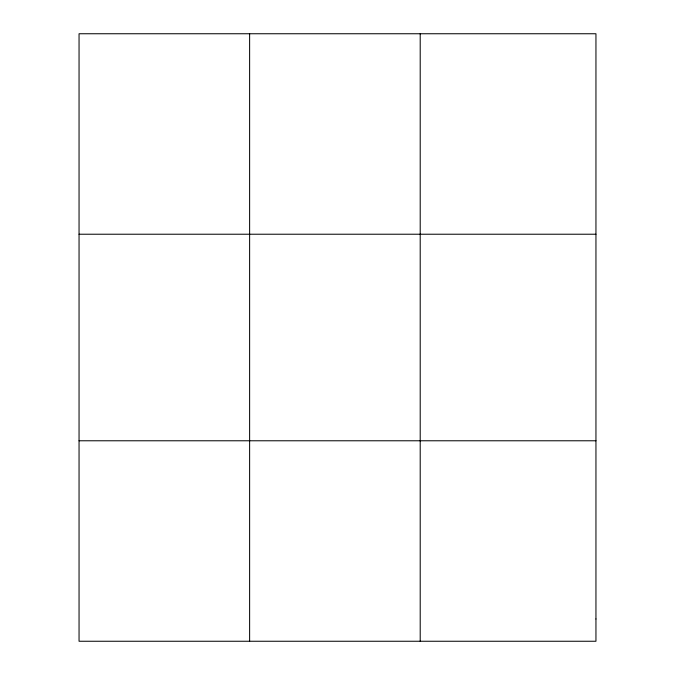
<?xml version="1.0" encoding="UTF-8"?>
<svg xmlns="http://www.w3.org/2000/svg" width="675" height="675" viewBox="0 0 675 675"><rect width="100%" height="100%" fill="white"/><g stroke="black" fill="none" stroke-linecap="round" stroke-linejoin="round"><path stroke-width="1.01" d="M249.623 641.25L249.623 33.75M420.204 641.25L420.204 33.75M79.051 234.225L595.949 234.225M79.051 440.775L595.949 440.775M595.949 618.975L595.949 641.25L79.051 641.25L79.051 33.75L595.949 33.75L595.949 618.975"/></g></svg>
